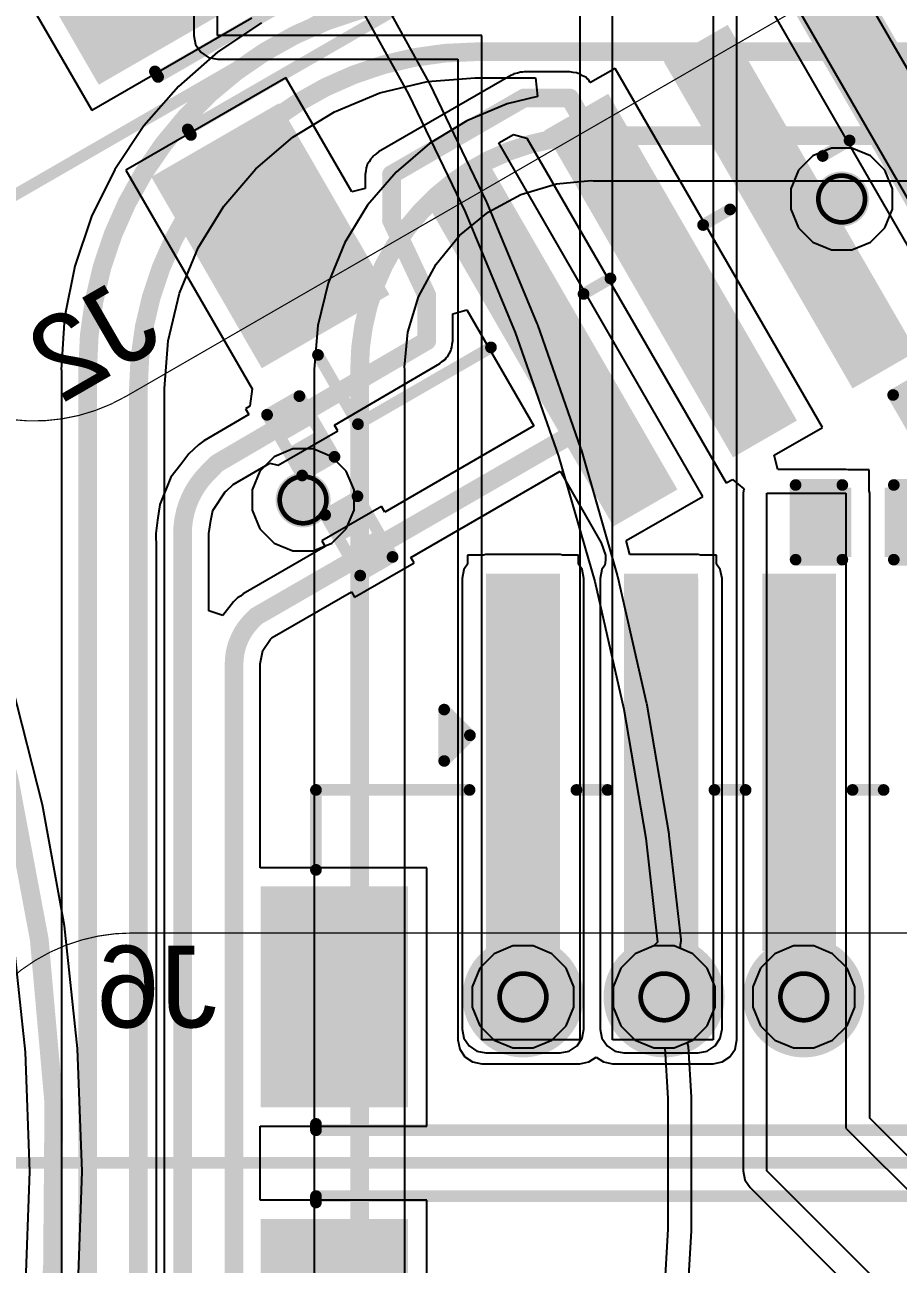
# Model space of a CAD drawing. Header units: inches. Extents: x -30 to 282, y -86 to 78.
# Drawn here: x 28.44 to 37.93, y -46.35 to -32.87 of the extents above; entities that cross this region are included whole.
import ezdxf

# ---------------------------------------------------------------- set-up
doc = ezdxf.new("R2010")
doc.units = ezdxf.units.IN
for name, color, linetype in [('Board Outline', 216, 'Continuous'), ('Bottom Layer', 5, 'Continuous'), ('Bottom Overlay', 54, 'Continuous'), ('Bottom Paste', 16, 'Continuous'), ('Bottom Solder', 6, 'Continuous'), ('Dimensions', 6, 'Continuous'), ('Drill Drawing', 1, 'Continuous'), ('GND 01', 76, 'Continuous'), ('GND 02', 16, 'Continuous'), ('PWR', 156, 'Continuous'), ('SIG 01', 90, 'Continuous'), ('Top Layer', 1, 'Continuous'), ('Via Holes', 16, 'Continuous')]:
    doc.layers.add(name, color=color, linetype=linetype)
doc.styles.add('Arial', font='', dxfattribs={"height": 0.2})
doc.styles.get('Arial').set_extended_font_data('Arial')

# ---------------------------------------------------------------- blocks, each defined once
blk = doc.blocks.new('DSN0603_2_B_18')
at = {"layer": 'Bottom Layer'}
for points in [[(-0.3, 0.12), (-0.1, 0.12), (-0.1, -0.12), (-0.3, -0.12)], [(0.1, 0.12), (0.3, 0.12), (0.3, -0.12), (0.1, -0.12)]]:
    blk.add_hatch(color=5, dxfattribs=at).paths.add_polyline_path(points)
at = {"layer": 'Bottom Paste'}
for points in [[(-0.3, 0.12), (-0.1, 0.12), (-0.1, -0.12), (-0.3, -0.12)], [(0.1, 0.12), (0.3, 0.12), (0.3, -0.12), (0.1, -0.12)]]:
    blk.add_hatch(color=16, dxfattribs=at).paths.add_polyline_path(points)
at = {"layer": 'Bottom Solder'}
for points in [[(-0.355, 0.175), (-0.045, 0.175), (-0.045, -0.175), (-0.355, -0.175)], [(0.045, 0.175), (0.355, 0.175), (0.355, -0.175), (0.045, -0.175)]]:
    blk.add_hatch(color=6, dxfattribs=at).paths.add_polyline_path(points)
at = {"layer": 'Bottom Overlay', "const_width": 0.127}
for points in [[(-0.381, -0.203), (-0.381, 0.203)], [(-0.381, 0.203), (0.381, 0.203)], [(0.381, -0.203), (0.381, 0.203)], [(-0.381, -0.203), (0.381, -0.203)]]:
    blk.add_lwpolyline(points, dxfattribs=at)
at = {"layer": 'Bottom Overlay', "const_width": 0.0635}
for points in [[(-0.413, 0.203, 1), (-0.349, 0.203, 1)], [(-0.413, 0.203, 1), (-0.349, 0.203, 1)], [(0.349, 0.203, 1), (0.413, 0.203, 1)], [(0.349, 0.203, 1), (0.413, 0.203, 1)], [(-0.413, -0.203, 1), (-0.349, -0.203, 1)], [(-0.413, -0.203, 1), (-0.349, -0.203, 1)], [(0.349, -0.203, 1), (0.413, -0.203, 1)], [(0.349, -0.203, 1), (0.413, -0.203, 1)]]:
    blk.add_lwpolyline(points, format="xyb", close=True, dxfattribs=at)
blk = doc.blocks.new('DSN0603_2_B_19')
at = {"layer": 'Bottom Layer'}
for points in [[(-0.3, 0.12), (-0.1, 0.12), (-0.1, -0.12), (-0.3, -0.12)], [(0.1, 0.12), (0.3, 0.12), (0.3, -0.12), (0.1, -0.12)]]:
    blk.add_hatch(color=5, dxfattribs=at).paths.add_polyline_path(points)
at = {"layer": 'Bottom Paste'}
for points in [[(-0.3, 0.12), (-0.1, 0.12), (-0.1, -0.12), (-0.3, -0.12)], [(0.1, 0.12), (0.3, 0.12), (0.3, -0.12), (0.1, -0.12)]]:
    blk.add_hatch(color=16, dxfattribs=at).paths.add_polyline_path(points)
at = {"layer": 'Bottom Solder'}
for points in [[(-0.355, 0.175), (-0.045, 0.175), (-0.045, -0.175), (-0.355, -0.175)], [(0.045, 0.175), (0.355, 0.175), (0.355, -0.175), (0.045, -0.175)]]:
    blk.add_hatch(color=6, dxfattribs=at).paths.add_polyline_path(points)
at = {"layer": 'Bottom Overlay', "const_width": 0.127}
for points in [[(-0.381, 0.203), (-0.381, -0.203)], [(0.381, 0.203), (-0.381, 0.203)], [(0.381, 0.203), (0.381, -0.203)], [(0.381, -0.203), (-0.381, -0.203)]]:
    blk.add_lwpolyline(points, dxfattribs=at)
at = {"layer": 'Bottom Overlay', "const_width": 0.0635}
for points in [[(-0.413, 0.203, 1), (-0.349, 0.203, 1)], [(-0.413, 0.203, 1), (-0.349, 0.203, 1)], [(0.349, 0.203, 1), (0.413, 0.203, 1)], [(0.349, 0.203, 1), (0.413, 0.203, 1)], [(-0.413, -0.203, 1), (-0.349, -0.203, 1)], [(-0.413, -0.203, 1), (-0.349, -0.203, 1)], [(0.349, -0.203, 1), (0.413, -0.203, 1)], [(0.349, -0.203, 1), (0.413, -0.203, 1)]]:
    blk.add_lwpolyline(points, format="xyb", close=True, dxfattribs=at)
blk = doc.blocks.new('B6B_ZR_SM4_TF_LF__SN__B_30')
at = {"layer": 'Bottom Layer'}
blk.add_hatch(color=5, dxfattribs=at).paths.add_polyline_path([(-6.55, -0.125), (-5.05, -0.125), (-5.05, -2.425), (-6.55, -2.425)])
at = {"layer": 'Bottom Paste'}
blk.add_hatch(color=16, dxfattribs=at).paths.add_polyline_path([(-6.55, -0.125), (-5.05, -0.125), (-5.05, -2.425), (-6.55, -2.425)])
at = {"layer": 'Bottom Solder'}
blk.add_hatch(color=6, dxfattribs=at).paths.add_polyline_path([(-6.601, -0.074), (-4.999, -0.074), (-4.999, -2.476), (-6.601, -2.476)])
at = {"layer": 'Bottom Overlay', "const_width": 0.127}
for points in [[(-6, -2.656), (-6, -2.725)], [(-6, -2.725), (6, -2.725)]]:
    blk.add_lwpolyline(points, dxfattribs=at)
at = {"layer": 'Bottom Overlay', "const_width": 0.0635}
for points in [[(-6.032, -2.656, 1), (-5.968, -2.656, 1)], [(-6.032, -2.725, 1), (-5.968, -2.725, 1)], [(-6.032, -2.725, 1), (-5.968, -2.725, 1)]]:
    blk.add_lwpolyline(points, format="xyb", close=True, dxfattribs=at)
blk = doc.blocks.new('B6B_ZR_SM4_TF_LF__SN__B_31')
at = {"layer": 'Bottom Layer'}
blk.add_hatch(color=5, dxfattribs=at).paths.add_polyline_path([(5.05, -0.125), (6.55, -0.125), (6.55, -2.425), (5.05, -2.425)])
at = {"layer": 'Bottom Paste'}
blk.add_hatch(color=16, dxfattribs=at).paths.add_polyline_path([(5.05, -0.125), (6.55, -0.125), (6.55, -2.425), (5.05, -2.425)])
at = {"layer": 'Bottom Solder'}
blk.add_hatch(color=6, dxfattribs=at).paths.add_polyline_path([(4.999, -0.074), (6.601, -0.074), (6.601, -2.476), (4.999, -2.476)])
at = {"layer": 'Bottom Overlay', "const_width": 0.127}
for points in [[(6, -2.725), (-6, -2.725)], [(6, -2.656), (6, -2.725)]]:
    blk.add_lwpolyline(points, dxfattribs=at)
at = {"layer": 'Bottom Overlay', "const_width": 0.0635}
for points in [[(5.968, -2.656, 1), (6.032, -2.656, 1)], [(5.968, -2.725, 1), (6.032, -2.725, 1)], [(5.968, -2.725, 1), (6.032, -2.725, 1)]]:
    blk.add_lwpolyline(points, format="xyb", close=True, dxfattribs=at)
blk = doc.blocks.new('B6B_ZR_SM4_TF_LF__SN__B_33')
at = {"layer": 'Bottom Layer'}
for points in [[(-4.1, 3.275), (-3.4, 3.275), (-3.4, -0.725), (-4.1, -0.725)], [(-2.6, 3.275), (-1.9, 3.275), (-1.9, -0.725), (-2.6, -0.725)], [(-1.1, 3.275), (-0.4, 3.275), (-0.4, -0.725), (-1.1, -0.725)], [(-6.55, -0.125), (-5.05, -0.125), (-5.05, -2.425), (-6.55, -2.425)]]:
    blk.add_hatch(color=5, dxfattribs=at).paths.add_polyline_path(points)
at = {"layer": 'Bottom Overlay'}
blk.add_hatch(color=54, dxfattribs=at).paths.add_polyline_path([(-4.594, 1.71), (-4.594, 1.417), (-4.403, 1.417), (-4.403, 1.71)])
at = {"layer": 'Bottom Paste'}
for points in [[(-4.1, 3.275), (-3.4, 3.275), (-3.4, -0.725), (-4.1, -0.725)], [(-2.6, 3.275), (-1.9, 3.275), (-1.9, -0.725), (-2.6, -0.725)], [(-1.1, 3.275), (-0.4, 3.275), (-0.4, -0.725), (-1.1, -0.725)], [(-6.55, -0.125), (-5.05, -0.125), (-5.05, -2.425), (-6.55, -2.425)]]:
    blk.add_hatch(color=16, dxfattribs=at).paths.add_polyline_path(points)
at = {"layer": 'Bottom Solder'}
for points in [[(-4.151, 3.326), (-3.349, 3.326), (-3.349, -0.776), (-4.151, -0.776)], [(-2.651, 3.326), (-1.849, 3.326), (-1.849, -0.776), (-2.651, -0.776)], [(-1.151, 3.326), (-0.349, 3.326), (-0.349, -0.776), (-1.151, -0.776)], [(-6.601, -0.074), (-4.999, -0.074), (-4.999, -2.476), (-6.601, -2.476)]]:
    blk.add_hatch(color=6, dxfattribs=at).paths.add_polyline_path(points)
at = {"layer": 'Bottom Overlay', "const_width": 0.127}
for points in [[(-4.606, 1.29), (-4.606, 1.849)], [(-4.606, 1.849), (-4.327, 1.57)], [(-4.606, 1.29), (-4.327, 1.57)], [(-6, 0.106), (-6, 0.975)], [(-6, 0.975), (-4.331, 0.975)], [(-3.169, 0.975), (-2.831, 0.975)], [(-1.669, 0.975), (-1.331, 0.975)], [(-0.169, 0.975), (0.169, 0.975)], [(-6, -2.725), (-6, -2.656)], [(-6, -2.725), (6, -2.725)]]:
    blk.add_lwpolyline(points, dxfattribs=at)
at = {"layer": 'Bottom Overlay', "const_width": 0.0635}
for points in [[(-4.638, 1.849, 1), (-4.575, 1.849, 1)], [(-4.638, 1.849, 1), (-4.575, 1.849, 1)], [(-4.359, 1.57, 1), (-4.295, 1.57, 1)], [(-4.359, 1.57, 1), (-4.295, 1.57, 1)], [(-4.638, 1.29, 1), (-4.575, 1.29, 1)], [(-4.638, 1.29, 1), (-4.575, 1.29, 1)], [(-6.032, 0.975, 1), (-5.968, 0.975, 1)], [(-6.032, 0.975, 1), (-5.968, 0.975, 1)], [(-4.363, 0.975, 1), (-4.299, 0.975, 1)], [(-3.201, 0.975, 1), (-3.137, 0.975, 1)], [(-2.863, 0.975, 1), (-2.799, 0.975, 1)], [(-1.701, 0.975, 1), (-1.637, 0.975, 1)], [(-1.363, 0.975, 1), (-1.299, 0.975, 1)], [(-0.201, 0.975, 1), (-0.137, 0.975, 1)], [(0.137, 0.975, 1), (0.201, 0.975, 1)], [(-6.032, 0.106, 1), (-5.968, 0.106, 1)], [(-6.032, -2.656, 1), (-5.968, -2.656, 1)], [(-6.032, -2.725, 1), (-5.968, -2.725, 1)], [(-6.032, -2.725, 1), (-5.968, -2.725, 1)]]:
    blk.add_lwpolyline(points, format="xyb", close=True, dxfattribs=at)
blk = doc.blocks.new('B6B_ZR_SM4_TF_LF__SN__B_36')
at = {"layer": 'Bottom Layer'}
for points in [[(-1.1, 3.275), (-0.4, 3.275), (-0.4, -0.725), (-1.1, -0.725)], [(0.4, 3.275), (1.1, 3.275), (1.1, -0.725), (0.4, -0.725)], [(1.9, 3.275), (2.6, 3.275), (2.6, -0.725), (1.9, -0.725)], [(3.4, 3.275), (4.1, 3.275), (4.1, -0.725), (3.4, -0.725)], [(5.05, -0.125), (6.55, -0.125), (6.55, -2.425), (5.05, -2.425)]]:
    blk.add_hatch(color=5, dxfattribs=at).paths.add_polyline_path(points)
at = {"layer": 'Bottom Paste'}
for points in [[(-1.1, 3.275), (-0.4, 3.275), (-0.4, -0.725), (-1.1, -0.725)], [(0.4, 3.275), (1.1, 3.275), (1.1, -0.725), (0.4, -0.725)], [(1.9, 3.275), (2.6, 3.275), (2.6, -0.725), (1.9, -0.725)], [(3.4, 3.275), (4.1, 3.275), (4.1, -0.725), (3.4, -0.725)], [(5.05, -0.125), (6.55, -0.125), (6.55, -2.425), (5.05, -2.425)]]:
    blk.add_hatch(color=16, dxfattribs=at).paths.add_polyline_path(points)
at = {"layer": 'Bottom Solder'}
for points in [[(-1.151, 3.326), (-0.349, 3.326), (-0.349, -0.776), (-1.151, -0.776)], [(0.349, 3.326), (1.151, 3.326), (1.151, -0.776), (0.349, -0.776)], [(1.849, 3.326), (2.651, 3.326), (2.651, -0.776), (1.849, -0.776)], [(3.349, 3.326), (4.151, 3.326), (4.151, -0.776), (3.349, -0.776)], [(4.999, -0.074), (6.601, -0.074), (6.601, -2.476), (4.999, -2.476)]]:
    blk.add_hatch(color=6, dxfattribs=at).paths.add_polyline_path(points)
at = {"layer": 'Bottom Overlay', "const_width": 0.127}
for points in [[(0.169, 0.975), (-0.169, 0.975)], [(1.669, 0.975), (1.331, 0.975)], [(3.169, 0.975), (2.831, 0.975)], [(6, 0.975), (4.331, 0.975)], [(6, 0.106), (6, 0.975)], [(6, -2.725), (-6, -2.725)], [(6, -2.725), (6, -2.656)]]:
    blk.add_lwpolyline(points, dxfattribs=at)
at = {"layer": 'Bottom Overlay', "const_width": 0.0635}
for points in [[(-0.201, 0.975, 1), (-0.137, 0.975, 1)], [(0.137, 0.975, 1), (0.201, 0.975, 1)], [(1.299, 0.975, 1), (1.363, 0.975, 1)], [(1.637, 0.975, 1), (1.701, 0.975, 1)], [(2.799, 0.975, 1), (2.863, 0.975, 1)], [(3.137, 0.975, 1), (3.201, 0.975, 1)], [(4.299, 0.975, 1), (4.363, 0.975, 1)], [(5.968, 0.975, 1), (6.032, 0.975, 1)], [(5.968, 0.975, 1), (6.032, 0.975, 1)], [(5.968, 0.106, 1), (6.032, 0.106, 1)], [(5.968, -2.656, 1), (6.032, -2.656, 1)], [(5.968, -2.725, 1), (6.032, -2.725, 1)], [(5.968, -2.725, 1), (6.032, -2.725, 1)]]:
    blk.add_lwpolyline(points, format="xyb", close=True, dxfattribs=at)
blk = doc.blocks.new('C___0402_B_131')
at = {"layer": 'Bottom Layer'}
for points in [[(-0.241, 0.317), (-0.241, -0.318), (-0.699, -0.318), (-0.699, 0.317)], [(0.698, 0.317), (0.698, -0.318), (0.241, -0.318), (0.241, 0.317)]]:
    blk.add_hatch(color=5, dxfattribs=at).paths.add_polyline_path(points)
at = {"layer": 'Bottom Paste'}
for points in [[(-0.241, 0.317), (-0.241, -0.318), (-0.699, -0.318), (-0.699, 0.317)], [(0.698, 0.317), (0.698, -0.318), (0.241, -0.318), (0.241, 0.317)]]:
    blk.add_hatch(color=16, dxfattribs=at).paths.add_polyline_path(points)
at = {"layer": 'Bottom Solder'}
for points in [[(-0.181, 0.377), (-0.181, -0.377), (-0.758, -0.377), (-0.758, 0.377)], [(0.758, 0.377), (0.758, -0.377), (0.181, -0.377), (0.181, 0.377)]]:
    blk.add_hatch(color=6, dxfattribs=at).paths.add_polyline_path(points)
at = {"layer": 'Bottom Overlay', "const_width": 0.127}
for points in [[(-0.279, 0.406), (-0.787, 0.406)], [(-0.787, 0.406), (-0.787, -0.406)], [(0.787, 0.406), (0.279, 0.406)], [(0.787, 0.406), (0.787, -0.406)], [(-0.279, -0.406), (-0.787, -0.406)], [(0.787, -0.406), (0.279, -0.406)]]:
    blk.add_lwpolyline(points, dxfattribs=at)
at = {"layer": 'Bottom Overlay', "const_width": 0.0635}
for points in [[(-0.819, 0.406, 1), (-0.756, 0.406, 1)], [(-0.819, 0.406, 1), (-0.756, 0.406, 1)], [(-0.311, 0.406, 1), (-0.248, 0.406, 1)], [(0.248, 0.406, 1), (0.311, 0.406, 1)], [(0.756, 0.406, 1), (0.819, 0.406, 1)], [(0.756, 0.406, 1), (0.819, 0.406, 1)], [(-0.819, -0.406, 1), (-0.756, -0.406, 1)], [(-0.819, -0.406, 1), (-0.756, -0.406, 1)], [(-0.311, -0.406, 1), (-0.248, -0.406, 1)], [(0.248, -0.406, 1), (0.311, -0.406, 1)], [(0.756, -0.406, 1), (0.819, -0.406, 1)], [(0.756, -0.406, 1), (0.819, -0.406, 1)]]:
    blk.add_lwpolyline(points, format="xyb", close=True, dxfattribs=at)
blk = doc.blocks.new('C___0402_B_134')
at = {"layer": 'Bottom Layer'}
for points in [[(-0.241, 0.317), (-0.241, -0.318), (-0.699, -0.318), (-0.699, 0.317)], [(0.699, 0.317), (0.699, -0.318), (0.241, -0.318), (0.241, 0.317)]]:
    blk.add_hatch(color=5, dxfattribs=at).paths.add_polyline_path(points)
at = {"layer": 'Bottom Paste'}
for points in [[(-0.241, 0.317), (-0.241, -0.318), (-0.699, -0.318), (-0.699, 0.317)], [(0.699, 0.317), (0.699, -0.318), (0.241, -0.318), (0.241, 0.317)]]:
    blk.add_hatch(color=16, dxfattribs=at).paths.add_polyline_path(points)
at = {"layer": 'Bottom Solder'}
for points in [[(-0.181, 0.377), (-0.181, -0.378), (-0.758, -0.378), (-0.758, 0.377)], [(0.758, 0.377), (0.758, -0.378), (0.181, -0.378), (0.181, 0.377)]]:
    blk.add_hatch(color=6, dxfattribs=at).paths.add_polyline_path(points)
at = {"layer": 'Bottom Overlay', "const_width": 0.127}
for points in [[(-0.787, 0.406), (-0.279, 0.406)], [(-0.787, 0.406), (-0.787, -0.406)], [(0.279, 0.406), (0.787, 0.406)], [(0.787, 0.406), (0.787, -0.406)], [(-0.787, -0.406), (-0.279, -0.406)], [(0.279, -0.406), (0.787, -0.406)]]:
    blk.add_lwpolyline(points, dxfattribs=at)
at = {"layer": 'Bottom Overlay', "const_width": 0.0635}
for points in [[(-0.819, 0.406, 1), (-0.756, 0.406, 1)], [(-0.819, 0.406, 1), (-0.756, 0.406, 1)], [(-0.311, 0.406, 1), (-0.248, 0.406, 1)], [(0.248, 0.406, 1), (0.311, 0.406, 1)], [(0.756, 0.406, 1), (0.819, 0.406, 1)], [(0.756, 0.406, 1), (0.819, 0.406, 1)], [(-0.819, -0.406, 1), (-0.756, -0.406, 1)], [(-0.819, -0.406, 1), (-0.756, -0.406, 1)], [(-0.311, -0.406, 1), (-0.248, -0.406, 1)], [(0.248, -0.406, 1), (0.311, -0.406, 1)], [(0.756, -0.406, 1), (0.819, -0.406, 1)], [(0.756, -0.406, 1), (0.819, -0.406, 1)]]:
    blk.add_lwpolyline(points, format="xyb", close=True, dxfattribs=at)

msp = doc.modelspace()

# ---------------------------------------------------------------- hatches: boundary and pattern name
at = {"layer": 'Bottom Layer'}
h = msp.add_hatch(color=5, dxfattribs=at)
edge = h.paths.add_edge_path()
edge.add_arc((37.314, -34.769), 0.3, 0, 360)
h = msp.add_hatch(color=5, dxfattribs=at)
edge = h.paths.add_edge_path()
edge.add_arc((31.461, -38.041), 0.3, 0, 360)
for points in [[(33.448, -43.795), (34.254, -43.795), (34.254, -38.895), (33.448, -38.895)], [(34.948, -43.795), (35.755, -43.795), (35.755, -38.895), (34.948, -38.895)]]:
    msp.add_hatch(color=5, dxfattribs=at).paths.add_polyline_path(points)
h = msp.add_hatch(color=5, dxfattribs=at)
edge = h.paths.add_edge_path()
edge.add_arc((33.851, -43.445), 0.3, 0, 360)
h = msp.add_hatch(color=5, dxfattribs=at)
edge = h.paths.add_edge_path()
edge.add_arc((35.384, -43.445), 0.3, 0, 360)
h = msp.add_hatch(color=5, dxfattribs=at)
edge = h.paths.add_edge_path()
edge.add_arc((36.902, -43.445), 0.3, 0, 360)
at = {"layer": 'GND 01'}
h = msp.add_hatch(color=76, dxfattribs=at)
edge = h.paths.add_edge_path()
edge.add_arc((33.851, -43.445), 0.658, 0, 360)
h = msp.add_hatch(color=76, dxfattribs=at)
edge = h.paths.add_edge_path()
edge.add_arc((35.384, -43.445), 0.658, 0, 360)
h = msp.add_hatch(color=76, dxfattribs=at)
edge = h.paths.add_edge_path()
edge.add_arc((36.902, -43.445), 0.658, 0, 360)
at = {"layer": 'GND 02'}
h = msp.add_hatch(color=16, dxfattribs=at)
edge = h.paths.add_edge_path()
edge.add_arc((33.851, -43.445), 0.658, 0, 360)
h = msp.add_hatch(color=16, dxfattribs=at)
edge = h.paths.add_edge_path()
edge.add_arc((35.384, -43.445), 0.658, 0, 360)
h = msp.add_hatch(color=16, dxfattribs=at)
edge = h.paths.add_edge_path()
edge.add_arc((36.902, -43.445), 0.658, 0, 360)
at = {"layer": 'PWR'}
h = msp.add_hatch(color=156, dxfattribs=at)
edge = h.paths.add_edge_path()
edge.add_arc((37.314, -34.769), 0.3, 0, 360)
h = msp.add_hatch(color=156, dxfattribs=at)
edge = h.paths.add_edge_path()
edge.add_arc((31.461, -38.041), 0.3, 0, 360)
h = msp.add_hatch(color=156, dxfattribs=at)
edge = h.paths.add_edge_path()
edge.add_arc((33.851, -43.445), 0.3, 0, 360)
h = msp.add_hatch(color=156, dxfattribs=at)
edge = h.paths.add_edge_path()
edge.add_arc((35.384, -43.445), 0.3, 0, 360)
h = msp.add_hatch(color=156, dxfattribs=at)
edge = h.paths.add_edge_path()
edge.add_arc((36.902, -43.445), 0.3, 0, 360)
at = {"layer": 'SIG 01'}
h = msp.add_hatch(color=90, dxfattribs=at)
edge = h.paths.add_edge_path()
edge.add_arc((37.314, -34.769), 0.3, 0, 360)
h = msp.add_hatch(color=90, dxfattribs=at)
edge = h.paths.add_edge_path()
edge.add_arc((31.461, -38.041), 0.3, 0, 360)
h = msp.add_hatch(color=90, dxfattribs=at)
edge = h.paths.add_edge_path()
edge.add_arc((33.851, -43.445), 0.3, 0, 360)
h = msp.add_hatch(color=90, dxfattribs=at)
edge = h.paths.add_edge_path()
edge.add_arc((35.384, -43.445), 0.3, 0, 360)
h = msp.add_hatch(color=90, dxfattribs=at)
edge = h.paths.add_edge_path()
edge.add_arc((36.902, -43.445), 0.3, 0, 360)
at = {"layer": 'Top Layer'}
h = msp.add_hatch(color=1, dxfattribs=at)
edge = h.paths.add_edge_path()
edge.add_arc((37.314, -34.769), 0.3, 0, 360)
h = msp.add_hatch(color=1, dxfattribs=at)
edge = h.paths.add_edge_path()
edge.add_arc((31.461, -38.041), 0.3, 0, 360)
h = msp.add_hatch(color=1, dxfattribs=at)
edge = h.paths.add_edge_path()
edge.add_arc((33.851, -43.445), 0.3, 0, 360)
h = msp.add_hatch(color=1, dxfattribs=at)
edge = h.paths.add_edge_path()
edge.add_arc((35.384, -43.445), 0.3, 0, 360)
h = msp.add_hatch(color=1, dxfattribs=at)
edge = h.paths.add_edge_path()
edge.add_arc((36.902, -43.445), 0.3, 0, 360)
at = {"layer": 'Via Holes'}
h = msp.add_hatch(color=7, dxfattribs=at)
edge = h.paths.add_edge_path()
edge.add_arc((37.314, -34.769), 0.15, 0, 360)
h = msp.add_hatch(color=7, dxfattribs=at)
edge = h.paths.add_edge_path()
edge.add_arc((31.461, -38.041), 0.15, 0, 360)
h = msp.add_hatch(color=7, dxfattribs=at)
edge = h.paths.add_edge_path()
edge.add_arc((33.851, -43.445), 0.15, 0, 360)
h = msp.add_hatch(color=7, dxfattribs=at)
edge = h.paths.add_edge_path()
edge.add_arc((35.384, -43.445), 0.15, 0, 360)
h = msp.add_hatch(color=7, dxfattribs=at)
edge = h.paths.add_edge_path()
edge.add_arc((36.902, -43.445), 0.15, 0, 360)

# ---------------------------------------------------------------- linework, layer by layer
at = {"layer": 'Board Outline', "const_width": 0.254}
msp.add_lwpolyline([(37.495, -16.446, -2.502525), (-17.293, -16.446)], format="xyb", dxfattribs=at)
at = {"layer": 'Bottom Layer'}
for p, q in [((27.762, -31.373), (29.166, -33.805)), ((37.356, -32.195), (40.185, -37.095)), ((38.785, -36.071), (36.75, -32.545)), ((36.546, -32.71), (38.53, -36.147)), ((29.166, -33.805), (30.905, -32.801)), ((33.737, -33.419), (33.719, -33.425)), ((33.753, -33.408), (33.737, -33.419)), ((33.79, -33.401), (33.753, -33.408)), ((33.825, -33.389), (33.79, -33.401)), ((33.844, -33.39), (33.825, -33.389)), ((33.862, -33.386), (33.844, -33.39)), ((34.359, -33.386), (33.862, -33.386)), ((34.396, -33.394), (34.359, -33.386)), ((34.433, -33.396), (34.396, -33.394)), ((34.45, -33.404), (34.433, -33.396)), ((34.468, -33.408), (34.45, -33.404)), ((34.499, -33.429), (34.468, -33.408)), ((34.851, -33.349), (34.583, -33.503)), ((37.105, -37.253), (34.851, -33.349)), ((31.273, -33.451), (29.534, -34.455)), ((31.99, -34.693), (31.273, -33.451)), ((33.719, -33.425), (32.279, -34.258)), ((34.533, -33.445), (34.499, -33.429)), ((34.545, -33.459), (34.533, -33.445)), ((34.561, -33.47), (34.545, -33.459)), ((34.582, -33.501), (34.561, -33.47)), ((34.583, -33.503), (34.582, -33.501)), ((33.587, -34.159), (33.746, -34.067)), ((33.746, -34.067), (33.894, -34.107)), ((35.806, -38.003), (33.587, -34.159)), ((33.894, -34.107), (36.059, -37.857)), ((32.179, -34.364), (32.159, -34.395)), ((32.196, -34.331), (32.179, -34.364)), ((32.21, -34.319), (32.196, -34.331)), ((32.22, -34.303), (32.21, -34.319)), ((32.251, -34.282), (32.22, -34.303)), ((32.279, -34.258), (32.251, -34.282)), ((29.534, -34.455), (30.907, -36.834)), ((32.144, -34.468), (32.137, -34.504)), ((32.147, -34.431), (32.144, -34.468)), ((32.155, -34.414), (32.147, -34.431)), ((32.159, -34.395), (32.155, -34.414)), ((32.137, -34.504), (32.137, -34.654)), ((32.137, -34.654), (31.99, -34.693)), ((33.089, -36.017), (33.241, -35.976)), ((33.241, -35.976), (33.969, -37.237)), ((33.089, -36.312), (33.089, -36.017)), ((33.071, -36.402), (33.079, -36.384)), ((33.079, -36.384), (33.082, -36.348)), ((33.082, -36.348), (33.089, -36.312)), ((32.975, -36.534), (33.005, -36.514)), ((33.005, -36.514), (33.016, -36.497)), ((33.016, -36.497), (33.031, -36.484)), ((33.031, -36.484), (33.047, -36.452)), ((33.047, -36.452), (33.067, -36.421)), ((33.067, -36.421), (33.071, -36.402)), ((31.802, -37.228), (32.948, -36.558)), ((32.948, -36.558), (32.975, -36.534)), ((30.907, -36.834), (30.884, -37.023)), ((30.884, -37.023), (30.836, -37.051)), ((30.836, -37.051), (30.871, -37.113)), ((30.871, -37.113), (30.383, -37.398)), ((31.19, -37.664), (31.837, -37.29)), ((31.837, -37.29), (31.802, -37.228)), ((33.969, -37.237), (32.349, -38.173)), ((36.579, -37.556), (37.105, -37.253)), ((30.325, -37.443), (30.22, -37.541)), ((30.355, -37.422), (30.325, -37.443)), ((30.383, -37.398), (30.355, -37.422)), ((30.22, -37.541), (30.131, -37.656)), ((30.22, -37.541), (30.22, -37.541)), ((36.62, -37.709), (36.579, -37.556)), ((30.131, -37.656), (30.025, -37.794)), ((30.702, -37.872), (31.098, -37.64)), ((31.098, -37.64), (31.19, -37.664)), ((31.19, -37.664), (31.19, -37.664)), ((32.633, -38.666), (34.254, -37.73)), ((34.254, -37.73), (34.702, -38.508)), ((37.36, -37.709), (36.62, -37.709)), ((37.385, -37.714), (37.36, -37.709)), ((37.614, -37.714), (37.385, -37.714)), ((37.614, -37.943), (37.614, -37.714)), ((30.025, -37.794), (29.903, -38.09)), ((36.059, -37.857), (36.126, -37.818)), ((36.126, -37.818), (36.251, -37.922)), ((30.481, -38.156), (30.615, -37.955)), ((30.615, -37.955), (30.626, -37.947)), ((30.626, -37.947), (30.702, -37.872)), ((34.972, -38.484), (35.806, -38.003)), ((36.251, -37.922), (36.242, -37.968)), ((36.242, -37.968), (36.242, -45.335)), ((36.501, -45.335), (36.501, -37.968)), ((36.501, -37.968), (37.36, -37.968)), ((37.36, -37.968), (37.36, -44.873)), ((37.619, -37.968), (37.614, -37.943)), ((37.619, -44.765), (37.619, -37.968)), ((29.903, -38.09), (29.88, -38.263)), ((32.314, -38.113), (31.666, -38.487)), ((32.349, -38.173), (32.314, -38.113)), ((29.88, -38.263), (29.861, -38.406)), ((30.436, -38.408), (30.459, -38.265)), ((30.459, -38.265), (30.481, -38.156)), ((29.861, -38.406), (29.862, -38.41)), ((30.436, -38.409), (30.436, -38.408)), ((29.862, -38.41), (29.866, -38.56)), ((30.436, -38.561), (30.436, -38.409)), ((31.666, -38.487), (31.701, -38.547)), ((34.702, -38.508), (34.747, -38.641)), ((35.013, -38.636), (34.972, -38.484)), ((29.866, -38.56), (29.866, -51.535)), ((30.436, -39.247), (30.436, -38.561)), ((31.701, -38.547), (30.809, -39.062)), ((32.668, -38.726), (32.633, -38.666)), ((33.423, -38.641), (33.247, -38.641)), ((33.247, -38.641), (33.247, -38.739)), ((33.448, -38.636), (33.423, -38.641)), ((34.254, -38.636), (33.448, -38.636)), ((34.279, -38.641), (34.254, -38.636)), ((34.455, -38.641), (34.279, -38.641)), ((34.455, -38.738), (34.455, -38.641)), ((34.747, -38.641), (34.747, -38.696)), ((35.755, -38.636), (35.013, -38.636)), ((35.78, -38.641), (35.755, -38.636)), ((35.955, -38.641), (35.78, -38.641)), ((35.955, -38.738), (35.955, -38.641)), ((32.02, -39.1), (32.668, -38.726)), ((33.209, -38.796), (33.189, -38.895)), ((33.247, -38.739), (33.209, -38.796)), ((34.494, -38.796), (34.455, -38.738)), ((34.513, -38.895), (34.494, -38.796)), ((34.709, -38.796), (34.689, -38.895)), ((34.739, -38.751), (34.709, -38.796)), ((34.747, -38.696), (34.739, -38.751)), ((35.994, -38.796), (35.955, -38.738)), ((36.014, -38.895), (35.994, -38.796)), ((33.189, -38.895), (33.189, -43.795)), ((34.513, -43.795), (34.513, -38.895)), ((34.689, -38.895), (34.689, -43.795)), ((36.014, -43.795), (36.014, -38.895)), ((30.809, -39.062), (30.781, -39.086)), ((31.126, -39.536), (31.986, -39.04)), ((31.986, -39.04), (32.02, -39.1)), ((30.704, -39.149), (30.589, -39.299)), ((30.705, -39.151), (30.704, -39.149)), ((30.75, -39.107), (30.705, -39.151)), ((30.781, -39.086), (30.75, -39.107)), ((30.589, -39.299), (30.436, -39.247)), ((31.025, -39.678), (31.108, -39.554)), ((31.108, -39.554), (31.126, -39.536)), ((31.108, -39.554), (31.108, -39.554)), ((30.996, -39.824), (31.025, -39.678)), ((30.996, -39.825), (30.996, -39.824)), ((30.996, -42.041), (30.996, -39.825)), ((30.996, -39.825), (30.996, -39.825)), ((30.996, -39.825), (30.996, -39.825)), ((32.805, -42.041), (30.996, -42.041)), ((32.805, -44.849), (32.805, -42.041)), ((33.189, -43.795), (33.209, -43.894)), ((34.494, -43.894), (34.513, -43.795)), ((34.689, -43.795), (34.709, -43.894)), ((35.994, -43.894), (36.014, -43.795)), ((33.209, -43.894), (33.265, -43.978)), ((34.438, -43.978), (34.494, -43.894)), ((34.709, -43.894), (34.765, -43.978)), ((35.938, -43.978), (35.994, -43.894)), ((33.265, -43.978), (33.349, -44.034)), ((33.349, -44.034), (33.448, -44.054)), ((33.448, -44.054), (34.254, -44.054)), ((34.254, -44.054), (34.354, -44.034)), ((34.354, -44.034), (34.438, -43.978)), ((34.765, -43.978), (34.849, -44.034)), ((34.849, -44.034), (34.948, -44.054)), ((34.948, -44.054), (35.755, -44.054)), ((35.755, -44.054), (35.854, -44.034)), ((35.854, -44.034), (35.938, -43.978)), ((30.996, -45.657), (30.996, -44.849)), ((30.996, -44.849), (32.805, -44.849)), ((37.36, -44.873), (38.701, -46.214)), ((38.884, -46.031), (37.619, -44.765)), ((36.242, -45.335), (36.262, -45.434)), ((37.842, -46.676), (36.501, -45.335)), ((36.262, -45.434), (36.318, -45.518)), ((36.318, -45.518), (37.583, -46.783)), ((32.805, -45.657), (30.996, -45.657)), ((32.805, -48.465), (32.805, -45.657))]:
    msp.add_line(p, q, dxfattribs=at)
at = {"layer": 'Bottom Layer', "const_width": 0.203}
for points in [[(32.422, -34.504), (33.862, -33.671)], [(33.862, -33.671), (34.359, -33.671)], [(34.359, -33.671), (34.52, -33.95)], [(34.52, -33.95), (35.455, -35.603)], [(32.422, -35.002), (32.422, -34.504)], [(32.422, -35.002), (32.804, -35.815)], [(32.804, -36.312), (32.804, -35.815)], [(31.336, -37.17), (32.804, -36.312)], [(34.156, -36.353), (34.419, -37.306)], [(30.526, -37.644), (31.336, -37.17)], [(32.167, -38.606), (34.419, -37.306)], [(30.425, -37.746), (30.526, -37.644)], [(30.151, -51.535), (30.151, -38.409)], [(30.951, -39.308), (32.167, -38.606)], [(30.907, -39.353), (30.951, -39.308)], [(30.711, -39.824), (30.711, -39.825)], [(30.711, -51.269), (30.711, -39.825)]]:
    msp.add_lwpolyline(points, dxfattribs=at)
at = {"layer": 'Bottom Layer', "const_width": 0.102}
for points in [[(33.811, -33.671, 1), (33.913, -33.671, 1)], [(33.811, -33.671, 1), (33.913, -33.671, 1)], [(34.309, -33.671, 1), (34.41, -33.671, 1)], [(34.309, -33.671, 1), (34.41, -33.671, 1)], [(34.47, -33.95, 1), (34.571, -33.95, 1)], [(34.47, -33.95, 1), (34.571, -33.95, 1)], [(32.371, -34.504, 1), (32.473, -34.504, 1)], [(32.371, -34.504, 1), (32.473, -34.504, 1)], [(32.371, -35.002, 1), (32.473, -35.002, 1)], [(32.371, -35.002, 1), (32.473, -35.002, 1)], [(35.404, -35.603, 1), (35.506, -35.603, 1)], [(32.753, -35.815, 1), (32.855, -35.815, 1)], [(32.753, -35.815, 1), (32.855, -35.815, 1)], [(32.753, -36.312, 1), (32.855, -36.312, 1)], [(32.753, -36.312, 1), (32.855, -36.312, 1)], [(34.105, -36.353, 1), (34.207, -36.353, 1)], [(31.286, -37.17, 1), (31.387, -37.17, 1)], [(31.286, -37.17, 1), (31.387, -37.17, 1)], [(34.369, -37.306, 1), (34.47, -37.306, 1)], [(34.369, -37.306, 1), (34.47, -37.306, 1)], [(30.476, -37.644, 1), (30.577, -37.644, 1)], [(30.476, -37.644, 1), (30.577, -37.644, 1)], [(30.374, -37.746, 1), (30.476, -37.746, 1)], [(30.374, -37.746, 1), (30.476, -37.746, 1)], [(30.1, -38.409, 1), (30.202, -38.409, 1)], [(30.1, -38.409, 1), (30.202, -38.409, 1)], [(32.116, -38.606, 1), (32.218, -38.606, 1)], [(32.116, -38.606, 1), (32.218, -38.606, 1)], [(30.9, -39.308, 1), (31.002, -39.308, 1)], [(30.9, -39.308, 1), (31.002, -39.308, 1)], [(30.856, -39.353, 1), (30.958, -39.353, 1)], [(30.856, -39.353, 1), (30.958, -39.353, 1)], [(30.661, -39.824, 1), (30.762, -39.824, 1)], [(30.661, -39.824, 1), (30.762, -39.824, 1)], [(30.661, -39.825, 1), (30.762, -39.825, 1)], [(30.661, -39.825, 1), (30.762, -39.825, 1)]]:
    msp.add_lwpolyline(points, format="xyb", close=True, dxfattribs=at)
at = {"layer": 'Bottom Layer', "const_width": 0.203}
for points in [[(30.151, -38.409, -0.199629), (30.425, -37.746)], [(30.711, -39.824, -0.198914), (30.907, -39.353)]]:
    msp.add_lwpolyline(points, format="xyb", dxfattribs=at)
at = {"layer": 'Dimensions'}
for points, const_width in [([(26.555, -35.75), (43.876, -25.75)], 0.127), ([(29.537, -36.915), (43.394, -28.915)], 0.0127), ([(29.601, -42.75), (45.601, -42.75)], 0.0127), ([(27.601, -45.248), (47.601, -45.248)], 0.127)]:
    msp.add_lwpolyline(points, dxfattribs=dict(at, const_width=const_width))
at = {"layer": 'Dimensions', "const_width": 0.0127}
for points in [[(29.537, -36.915, -0.414214), (26.805, -36.183)], [(27.601, -44.75, -0.414214), (29.601, -42.75)], [(29.601, -47.75, -0.414214), (27.601, -45.75)]]:
    msp.add_lwpolyline(points, format="xyb", dxfattribs=at)
at = {"layer": 'Dimensions', "const_width": 0.00635}
for points in [[(29.534, -36.915, 1), (29.541, -36.915, 1)], [(29.534, -36.915, 1), (29.541, -36.915, 1)], [(29.598, -42.75, 1), (29.604, -42.75, 1)], [(29.598, -42.75, 1), (29.604, -42.75, 1)]]:
    msp.add_lwpolyline(points, format="xyb", close=True, dxfattribs=at)
at = {"layer": 'Drill Drawing'}
for points, const_width in [([(37.568, -34.769, 1), (37.06, -34.769, 1)], 0.0508), ([(37.047, -34.769, 1), (37.073, -34.769, 1)], 0.0254), ([(37.555, -34.769, 1), (37.581, -34.769, 1)], 0.0254), ([(31.715, -38.041, 1), (31.207, -38.041, 1)], 0.0508), ([(31.194, -38.041, 1), (31.219, -38.041, 1)], 0.0254), ([(31.702, -38.041, 1), (31.727, -38.041, 1)], 0.0254), ([(34.105, -43.445, 1), (33.597, -43.445, 1)], 0.0508), ([(35.638, -43.445, 1), (35.13, -43.445, 1)], 0.0508), ([(37.156, -43.445, 1), (36.648, -43.445, 1)], 0.0508), ([(33.584, -43.445, 1), (33.61, -43.445, 1)], 0.0254), ([(34.092, -43.445, 1), (34.118, -43.445, 1)], 0.0254), ([(35.117, -43.445, 1), (35.142, -43.445, 1)], 0.0254), ([(35.625, -43.445, 1), (35.65, -43.445, 1)], 0.0254), ([(36.636, -43.445, 1), (36.661, -43.445, 1)], 0.0254), ([(37.144, -43.445, 1), (37.169, -43.445, 1)], 0.0254)]:
    msp.add_lwpolyline(points, format="xyb", close=True, dxfattribs=dict(at, const_width=const_width))
at = {"layer": 'PWR'}
for p, q in [((32.832, -33.502), (32.159, -32.285)), ((31.918, -32.383), (32.605, -33.628)), ((32.834, -33.509), (32.832, -33.502)), ((32.839, -33.515), (32.834, -33.509)), ((33.456, -34.796), (32.839, -33.515)), ((32.605, -33.628), (33.222, -34.909)), ((37.204, -34.215), (37, -34.299)), ((37.424, -34.215), (37.204, -34.215)), ((37.628, -34.299), (37.424, -34.215)), ((37, -34.299), (36.844, -34.455)), ((37.784, -34.455), (37.628, -34.299)), ((36.844, -34.455), (36.76, -34.658)), ((37.868, -34.658), (37.784, -34.455)), ((36.76, -34.658), (36.76, -34.879)), ((37.868, -34.879), (37.868, -34.658)), ((33.458, -34.803), (33.456, -34.796)), ((33.462, -34.81), (33.458, -34.803)), ((34.006, -36.123), (33.462, -34.81)), ((36.76, -34.879), (36.844, -35.082)), ((37.784, -35.082), (37.868, -34.879)), ((33.222, -34.909), (33.766, -36.222)), ((36.844, -35.082), (37, -35.238)), ((37.628, -35.238), (37.784, -35.082)), ((37, -35.238), (37.204, -35.323)), ((37.424, -35.323), (37.628, -35.238)), ((37.204, -35.323), (37.424, -35.323)), ((33.766, -36.222), (34.236, -37.564)), ((34.007, -36.13), (34.006, -36.123)), ((34.011, -36.137), (34.007, -36.13)), ((34.48, -37.479), (34.011, -36.137)), ((31.147, -37.571), (30.991, -37.727)), ((31.35, -37.487), (31.147, -37.571)), ((31.571, -37.487), (31.35, -37.487)), ((31.774, -37.571), (31.571, -37.487)), ((31.93, -37.727), (31.774, -37.571)), ((34.236, -37.564), (34.63, -38.93)), ((34.481, -37.486), (34.48, -37.479)), ((34.485, -37.492), (34.481, -37.486)), ((34.878, -38.859), (34.485, -37.492)), ((30.991, -37.727), (30.907, -37.931)), ((32.015, -37.931), (31.93, -37.727)), ((30.907, -37.931), (30.907, -38.151)), ((32.015, -38.151), (32.015, -37.931)), ((30.907, -38.151), (30.991, -38.355)), ((31.93, -38.355), (32.015, -38.151)), ((30.991, -38.355), (31.147, -38.511)), ((31.774, -38.511), (31.93, -38.355)), ((31.147, -38.511), (31.35, -38.595)), ((31.571, -38.595), (31.774, -38.511)), ((31.35, -38.595), (31.571, -38.595)), ((34.63, -38.93), (34.946, -40.316)), ((34.879, -38.866), (34.878, -38.859)), ((34.882, -38.873), (34.879, -38.866)), ((35.198, -40.259), (34.882, -38.873)), ((35.199, -40.266), (35.198, -40.259)), ((35.201, -40.273), (35.199, -40.266)), ((35.439, -41.675), (35.201, -40.273)), ((34.946, -40.316), (35.184, -41.718)), ((35.184, -41.718), (35.312, -42.849)), ((35.439, -41.682), (35.439, -41.675)), ((35.441, -41.689), (35.439, -41.682)), ((35.569, -42.82), (35.441, -41.689)), ((35.312, -42.849), (35.273, -42.891)), ((35.564, -42.877), (35.57, -42.834)), ((35.568, -42.827), (35.569, -42.82)), ((35.57, -42.834), (35.568, -42.827)), ((33.537, -42.976), (33.381, -43.132)), ((33.741, -42.891), (33.537, -42.976)), ((33.961, -42.891), (33.741, -42.891)), ((34.165, -42.976), (33.961, -42.891)), ((34.32, -43.132), (34.165, -42.976)), ((35.07, -42.976), (34.914, -43.132)), ((35.273, -42.891), (35.07, -42.976)), ((35.561, -42.919), (35.564, -42.877)), ((35.697, -42.976), (35.561, -42.919)), ((35.853, -43.132), (35.697, -42.976)), ((33.381, -43.132), (33.297, -43.335)), ((34.405, -43.335), (34.32, -43.132)), ((34.914, -43.132), (34.83, -43.335)), ((35.938, -43.335), (35.853, -43.132)), ((33.297, -43.335), (33.297, -43.556)), ((34.405, -43.556), (34.405, -43.335)), ((34.83, -43.335), (34.83, -43.556)), ((35.938, -43.556), (35.938, -43.335)), ((33.297, -43.556), (33.381, -43.759)), ((34.32, -43.759), (34.405, -43.556)), ((34.83, -43.556), (34.914, -43.759)), ((35.853, -43.759), (35.938, -43.556)), ((33.381, -43.759), (33.537, -43.915)), ((34.165, -43.915), (34.32, -43.759)), ((34.914, -43.759), (35.07, -43.915)), ((35.697, -43.915), (35.853, -43.759)), ((33.537, -43.915), (33.741, -43.999)), ((33.961, -43.999), (34.165, -43.915)), ((35.07, -43.915), (35.273, -43.999)), ((35.639, -43.939), (35.697, -43.915)), ((33.741, -43.999), (33.961, -43.999)), ((35.273, -43.999), (35.392, -43.999)), ((35.392, -43.999), (35.423, -44.55)), ((35.64, -43.943), (35.639, -43.939)), ((35.651, -43.985), (35.64, -43.943)), ((35.682, -44.536), (35.651, -43.985)), ((35.423, -44.55), (35.423, -45.261)), ((35.681, -44.543), (35.682, -44.536)), ((35.682, -44.55), (35.681, -44.543)), ((35.682, -45.261), (35.682, -44.55)), ((35.423, -45.261), (35.423, -45.972)), ((35.682, -45.972), (35.682, -45.261)), ((35.423, -45.972), (35.343, -47.392)), ((35.602, -47.406), (35.682, -45.987)), ((35.681, -45.979), (35.682, -45.972)), ((35.682, -45.987), (35.681, -45.979))]:
    msp.add_line(p, q, dxfattribs=at)
at = {"layer": 'SIG 01'}
for p, q in [((31.01, -32.854), (30.536, -33.17)), ((30.536, -33.17), (30.108, -33.546)), ((30.108, -33.546), (29.732, -33.975)), ((32.296, -33.616), (32.813, -33.492)), ((32.813, -33.492), (33.332, -33.451)), ((33.332, -33.451), (33.344, -33.453)), ((33.344, -33.453), (33.985, -33.453)), ((33.985, -33.453), (34.009, -33.656)), ((31.804, -33.82), (32.296, -33.616)), ((34.009, -33.656), (33.678, -33.736)), ((31.351, -34.098), (31.804, -33.82)), ((33.678, -33.736), (33.239, -33.918)), ((33.239, -33.918), (32.833, -34.167)), ((29.732, -33.975), (29.415, -34.448)), ((30.946, -34.443), (31.351, -34.098)), ((32.833, -34.167), (32.471, -34.476)), ((29.415, -34.448), (29.163, -34.96)), ((30.6, -34.848), (30.946, -34.443)), ((32.471, -34.476), (32.162, -34.837)), ((33.829, -34.721), (34.214, -34.604)), ((34.214, -34.604), (34.593, -34.567)), ((34.593, -34.567), (34.615, -34.571)), ((34.615, -34.571), (42.51, -34.571)), ((33.474, -34.911), (33.829, -34.721)), ((30.322, -35.302), (30.6, -34.848)), ((32.162, -34.837), (31.914, -35.243)), ((29.163, -34.96), (28.98, -35.499)), ((33.162, -35.167), (33.474, -34.911)), ((32.907, -35.478), (33.162, -35.167)), ((30.119, -35.793), (30.322, -35.302)), ((31.914, -35.243), (31.732, -35.683)), ((28.98, -35.499), (28.869, -36.058)), ((32.717, -35.833), (32.907, -35.478)), ((31.732, -35.683), (31.621, -36.145)), ((29.995, -36.31), (30.119, -35.793)), ((32.6, -36.219), (32.717, -35.833)), ((28.869, -36.058), (28.832, -36.627)), ((31.621, -36.145), (31.583, -36.619)), ((32.563, -36.597), (32.6, -36.219)), ((29.954, -36.829), (29.995, -36.31)), ((28.832, -36.627), (28.835, -36.627)), ((28.835, -36.627), (28.835, -58.384)), ((31.583, -36.619), (31.583, -36.619)), ((31.583, -36.619), (31.583, -51.571)), ((32.567, -36.619), (32.563, -36.597)), ((32.567, -54.808), (32.567, -36.619)), ((29.956, -36.841), (29.954, -36.829)), ((29.956, -52.726), (29.956, -36.841)), ((33.537, -42.976), (33.381, -43.132)), ((33.741, -42.891), (33.537, -42.976)), ((33.961, -42.891), (33.741, -42.891)), ((34.165, -42.976), (33.961, -42.891)), ((34.32, -43.132), (34.165, -42.976)), ((35.07, -42.976), (34.914, -43.132)), ((35.273, -42.891), (35.07, -42.976)), ((35.494, -42.891), (35.273, -42.891)), ((35.697, -42.976), (35.494, -42.891)), ((35.853, -43.132), (35.697, -42.976)), ((36.589, -42.976), (36.433, -43.132)), ((36.792, -42.891), (36.589, -42.976)), ((37.013, -42.891), (36.792, -42.891)), ((37.216, -42.976), (37.013, -42.891)), ((37.372, -43.132), (37.216, -42.976)), ((33.381, -43.132), (33.297, -43.335)), ((34.405, -43.335), (34.32, -43.132)), ((34.914, -43.132), (34.83, -43.335)), ((35.938, -43.335), (35.853, -43.132)), ((36.433, -43.132), (36.348, -43.335)), ((37.456, -43.335), (37.372, -43.132)), ((33.297, -43.335), (33.297, -43.556)), ((34.405, -43.556), (34.405, -43.335)), ((34.83, -43.335), (34.83, -43.556)), ((35.938, -43.556), (35.938, -43.335)), ((36.348, -43.335), (36.348, -43.556)), ((37.456, -43.556), (37.456, -43.335)), ((33.297, -43.556), (33.381, -43.759)), ((34.32, -43.759), (34.405, -43.556)), ((34.83, -43.556), (34.914, -43.759)), ((35.853, -43.759), (35.938, -43.556)), ((36.348, -43.556), (36.433, -43.759)), ((37.372, -43.759), (37.456, -43.556)), ((33.381, -43.759), (33.537, -43.915)), ((34.165, -43.915), (34.32, -43.759)), ((34.914, -43.759), (35.07, -43.915)), ((35.697, -43.915), (35.853, -43.759)), ((36.433, -43.759), (36.589, -43.915)), ((37.216, -43.915), (37.372, -43.759)), ((33.537, -43.915), (33.741, -43.999)), ((33.961, -43.999), (34.165, -43.915)), ((35.07, -43.915), (35.273, -43.999)), ((35.494, -43.999), (35.697, -43.915)), ((36.589, -43.915), (36.792, -43.999)), ((37.013, -43.999), (37.216, -43.915)), ((33.741, -43.999), (33.961, -43.999)), ((35.273, -43.999), (35.494, -43.999)), ((36.792, -43.999), (37.013, -43.999))]:
    msp.add_line(p, q, dxfattribs=at)
at = {"layer": 'SIG 01', "const_width": 0.203}
for points in [[(29.12, -36.627, -0.414214), (33.188, -32.559)], [(29.671, -36.841, -0.414214), (33.344, -33.168)], [(32.075, -36.619, -0.414214), (34.615, -34.079)], [(49.194, -40.377, -0.547166), (-1.847, -82.823)], [(48.774, -41.341, -0.533794), (-1.014, -82.529)]]:
    msp.add_lwpolyline(points, format="xyb", dxfattribs=at)
for points in [[(33.344, -33.168), (41.062, -33.168)], [(34.615, -34.079), (42.77, -34.079)], [(32.075, -73.324), (32.075, -36.619)], [(29.12, -58.384), (29.12, -36.627)], [(29.671, -58.819), (29.671, -36.841)]]:
    msp.add_lwpolyline(points, dxfattribs=at)
at = {"layer": 'SIG 01', "const_width": 0.102}
for points in [[(33.293, -33.168, 1), (33.395, -33.168, 1)], [(33.293, -33.168, 1), (33.395, -33.168, 1)], [(34.564, -34.079, 1), (34.666, -34.079, 1)], [(34.564, -34.079, 1), (34.666, -34.079, 1)], [(32.024, -36.619, 1), (32.126, -36.619, 1)], [(32.024, -36.619, 1), (32.126, -36.619, 1)], [(29.07, -36.627, 1), (29.171, -36.627, 1)], [(29.07, -36.627, 1), (29.171, -36.627, 1)], [(29.62, -36.841, 1), (29.722, -36.841, 1)], [(29.62, -36.841, 1), (29.722, -36.841, 1)]]:
    msp.add_lwpolyline(points, format="xyb", close=True, dxfattribs=at)
at = {"layer": 'Top Layer'}
for p, q in [((30.273, -29.003), (30.273, -32.991)), ((30.532, -32.991), (30.532, -29.003)), ((34.825, -43.913), (34.825, -31.949)), ((35.917, -31.949), (35.917, -43.913)), ((36.176, -43.913), (36.176, -32.208)), ((34.469, -32.318), (34.469, -43.913)), ((30.273, -32.991), (30.293, -33.09)), ((33.402, -32.991), (30.532, -32.991)), ((33.402, -43.913), (33.402, -32.991)), ((30.293, -33.09), (30.349, -33.174)), ((30.349, -33.174), (30.433, -33.23)), ((30.433, -33.23), (30.532, -33.25)), ((30.532, -33.25), (33.143, -33.25)), ((33.143, -33.25), (33.143, -43.913)), ((28.63, -41.355), (28.299, -40.058)), ((28.868, -42.673), (28.63, -41.355)), ((29.011, -44.005), (28.868, -42.673)), ((28.302, -42.755), (28.441, -44.045)), ((36.589, -42.976), (36.433, -43.132)), ((36.792, -42.891), (36.589, -42.976)), ((37.013, -42.891), (36.792, -42.891)), ((37.216, -42.976), (37.013, -42.891)), ((37.372, -43.132), (37.216, -42.976)), ((36.433, -43.132), (36.348, -43.335)), ((37.456, -43.335), (37.372, -43.132)), ((36.348, -43.335), (36.348, -43.556)), ((37.456, -43.556), (37.456, -43.335)), ((36.348, -43.556), (36.433, -43.759)), ((37.372, -43.759), (37.456, -43.556)), ((36.433, -43.759), (36.589, -43.915)), ((37.216, -43.915), (37.372, -43.759)), ((33.143, -43.913), (33.163, -44.012)), ((34.469, -43.913), (33.402, -43.913)), ((35.917, -43.913), (34.825, -43.913)), ((36.156, -44.012), (36.176, -43.913)), ((36.589, -43.915), (36.792, -43.999)), ((37.013, -43.999), (37.216, -43.915)), ((28.441, -44.045), (28.487, -45.343)), ((29.059, -45.343), (29.011, -44.005)), ((33.163, -44.012), (33.219, -44.096)), ((36.1, -44.096), (36.156, -44.012)), ((36.792, -43.999), (37.013, -43.999)), ((33.219, -44.096), (33.303, -44.152)), ((33.303, -44.152), (33.402, -44.172)), ((33.402, -44.172), (34.469, -44.172)), ((34.469, -44.172), (34.568, -44.152)), ((34.568, -44.152), (34.647, -44.099)), ((34.647, -44.099), (34.726, -44.152)), ((34.726, -44.152), (34.825, -44.172)), ((34.825, -44.172), (35.917, -44.172)), ((35.917, -44.172), (36.016, -44.152)), ((36.016, -44.152), (36.1, -44.096)), ((28.487, -45.343), (28.441, -46.641)), ((29.011, -46.681), (29.059, -45.343))]:
    msp.add_line(p, q, dxfattribs=at)
at = {"layer": 'Top Layer', "const_width": 0.203}
msp.add_lwpolyline([(25.317, -34.594, -0.728137), (4.393, -62.842)], format="xyb", dxfattribs=at)

# ---------------------------------------------------------------- block references
for name, p, rotation in [('B6B_ZR_SM4_TF_LF__SN__B_30', (33.719, -28.082), 30), ('B6B_ZR_SM4_TF_LF__SN__B_36', (36.766, -33.373), 210), ('C___0402_B_134', (38.758, -36.858), 30), ('DSN0603_2_B_19', (31.436, -37.344), 120), ('C___0402_B_131', (37.601, -38.285), 180), ('DSN0603_2_B_18', (32.067, -38.433), 300), ('B6B_ZR_SM4_TF_LF__SN__B_31', (37.601, -48.336), 180)]:
    msp.add_blockref(name, p, dxfattribs=dict(rotation=rotation))
msp.add_blockref('B6B_ZR_SM4_TF_LF__SN__B_33', (37.601, -42.17))

# ---------------------------------------------------------------- texts
at = {"layer": 'Bottom Overlay', "style": 'Arial', "text_generation_flag": 2}
msp.add_text('J2', height=0.889, rotation=30, dxfattribs=at).set_placement((29.963, -36.348))
msp.add_text('J6', height=0.889, dxfattribs=at).set_placement((30.527, -43.777))

doc.saveas('drawing.dxf')
